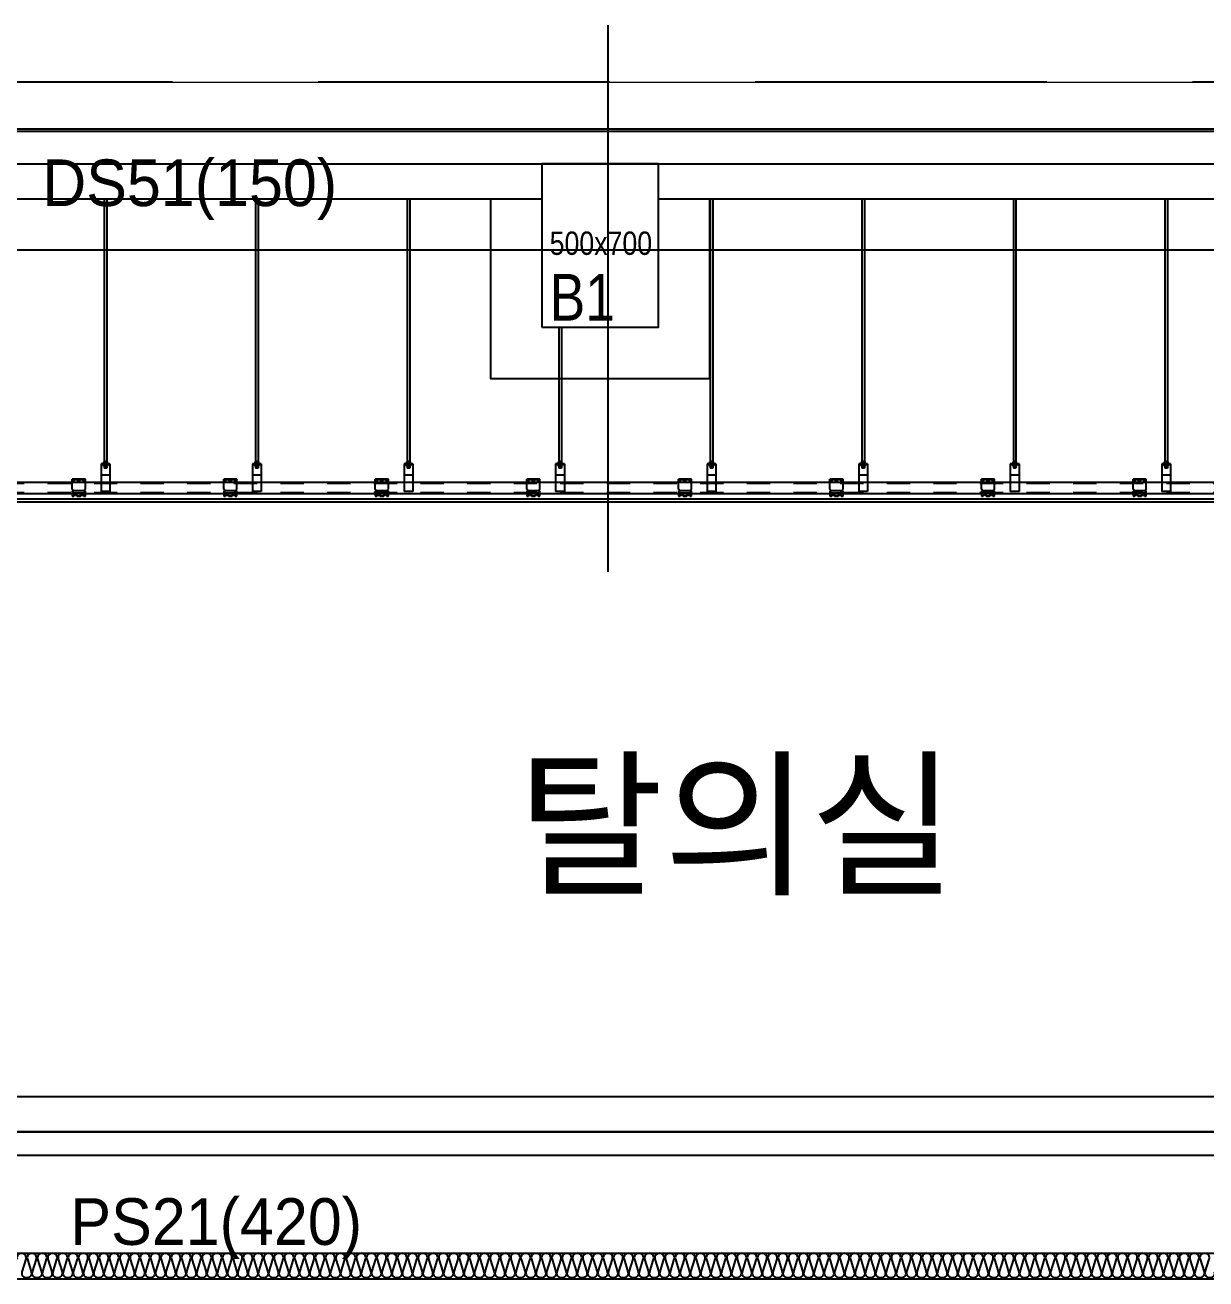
# Model space of a CAD drawing. Header units: millimetres. Extents: x 4754612 to 5801174, y 2368242 to 2777223.
# Drawn here: x 4932531 to 4937596, y 2460613 to 2465989 of the extents above; entities that cross this region are included whole.
import ezdxf
from ezdxf.enums import TextEntityAlignment as Align

# ---------------------------------------------------------------- set-up
doc = ezdxf.new("R2010")
doc.units = ezdxf.units.MM
doc.header["$LTSCALE"] = 1000
for name, pattern in [('03 단지-0902$0$HIDDEN', [0.375, 0.25, -0.125]), ('CEN', [6.2, 6, -0.1, 0, -0.1]), ('HIDDEN', [2, 1, -1])]:
    doc.linetypes.add(name, pattern=pattern)
doc.layers.get('DEFPOINTS').update_dxf_attribs({"color": 151})
for name, color, linetype in [('8', 8, 'Continuous'), ('A-중심선', 10, 'CEN'), ('CON', 2, 'Continuous'), ('ELE-06', 6, 'Continuous'), ('ELE-2', 4, 'Continuous'), ('FIN', 40, 'Continuous'), ('INS', 251, 'Continuous')]:
    doc.layers.add(name, color=color, linetype=linetype)
doc.layers.add('Guide-line', color=151, linetype='Continuous', plot=False)
doc.layers.add('t 기둥입면선', color=253, linetype='Continuous', lineweight=9)
doc.styles.add('A.NARROW', font='ARIALN.TTF')
doc.styles.add('돋움', font='')
doc.styles.get('돋움').set_extended_font_data('Dotum')

# ---------------------------------------------------------------- blocks, each defined once
blk = doc.blocks.new('A$C40F063BF')
at = {"layer": 'CON'}
blk.add_lwpolyline([(-250, -700), (250, -700), (250, 0), (-250, 0)], close=True, dxfattribs=at)
at = {"layer": 'DEFPOINTS', "style": 'A.NARROW'}
for s, height, p in [('500x700', 100, (-216.7, -339.9, 0)), ('B1', 200, (-216.7, -571.6, 0))]:
    blk.add_text(s, height=height, dxfattribs=at).set_placement(p, align=Align.MIDDLE_LEFT)

msp = doc.modelspace()

# ---------------------------------------------------------------- linework, layer by layer
at = {"layer": '8'}
for p, q in [((4932870.025, 2465243.44), (4932870.025, 2464114.69)), ((4932881.275, 2465243.44), (4932881.275, 2464114.69)), ((4933520.025, 2465243.44), (4933520.025, 2464114.69)), ((4933531.275, 2465243.44), (4933531.275, 2464114.69)), ((4934170.025, 2465243.44), (4934170.025, 2464114.69)), ((4934181.275, 2465243.44), (4934181.275, 2464114.69)), ((4935470.025, 2465243.44), (4935470.025, 2464114.69)), ((4935481.275, 2465243.44), (4935481.275, 2464114.69)), ((4936120.025, 2465243.44), (4936120.025, 2464114.69)), ((4936131.275, 2465243.44), (4936131.275, 2464114.69)), ((4936770.025, 2465243.44), (4936770.025, 2464114.69)), ((4936781.275, 2465243.44), (4936781.275, 2464114.69)), ((4937420.025, 2465243.44), (4937420.025, 2464114.69)), ((4937431.275, 2465243.44), (4937431.275, 2464114.69)), ((4934820.025, 2464693.44), (4934820.025, 2464114.69)), ((4934831.275, 2464693.44), (4934831.275, 2464114.69)), ((4932881.275, 2464117.19), (4932870.025, 2464117.19)), ((4933531.275, 2464117.19), (4933520.025, 2464117.19)), ((4934181.275, 2464117.19), (4934170.025, 2464117.19)), ((4934831.275, 2464117.19), (4934820.025, 2464117.19)), ((4935481.275, 2464117.19), (4935470.025, 2464117.19)), ((4936131.275, 2464117.19), (4936120.025, 2464117.19)), ((4936781.275, 2464117.19), (4936770.025, 2464117.19)), ((4937431.275, 2464117.19), (4937420.025, 2464117.19)), ((4932856.9, 2464108.44), (4932856.9, 2463989.69)), ((4932894.4, 2464108.44), (4932856.9, 2464108.44)), ((4932894.4, 2464104.69), (4932856.9, 2464104.69)), ((4932886.9, 2464112.19), (4932864.4, 2464112.19)), ((4932864.4, 2464112.19), (4932864.4, 2464108.44)), ((4932864.4, 2464104.69), (4932864.4, 2464100.94)), ((4932886.9, 2464100.94), (4932864.4, 2464100.94)), ((4932868.15, 2464112.19), (4932868.15, 2464108.44)), ((4932868.15, 2464104.69), (4932868.15, 2464100.94)), ((4932881.275, 2464114.69), (4932870.025, 2464114.69)), ((4932870.025, 2464100.94), (4932870.025, 2464089.69)), ((4932881.275, 2464099.69), (4932870.025, 2464099.69)), ((4932881.275, 2464097.19), (4932870.025, 2464097.19)), ((4932881.275, 2464094.69), (4932870.025, 2464094.69)), ((4932881.275, 2464092.19), (4932870.025, 2464092.19)), ((4932881.275, 2464092.19), (4932870.025, 2464092.19)), ((4932881.275, 2464089.69), (4932870.025, 2464089.69)), ((4932881.275, 2464100.94), (4932881.275, 2464089.69)), ((4932883.15, 2464112.19), (4932883.15, 2464108.44)), ((4932883.15, 2464104.69), (4932883.15, 2464100.94)), ((4932886.9, 2464112.19), (4932886.9, 2464108.44)), ((4932886.9, 2464104.69), (4932886.9, 2464100.94)), ((4932894.4, 2464108.44), (4932894.4, 2463989.69)), ((4933506.9, 2464108.44), (4933506.9, 2463989.69)), ((4933544.4, 2464108.44), (4933506.9, 2464108.44)), ((4933544.4, 2464104.69), (4933506.9, 2464104.69)), ((4933536.9, 2464112.19), (4933514.4, 2464112.19)), ((4933514.4, 2464112.19), (4933514.4, 2464108.44)), ((4933514.4, 2464104.69), (4933514.4, 2464100.94)), ((4933536.9, 2464100.94), (4933514.4, 2464100.94)), ((4933518.15, 2464112.19), (4933518.15, 2464108.44)), ((4933518.15, 2464104.69), (4933518.15, 2464100.94)), ((4933531.275, 2464114.69), (4933520.025, 2464114.69)), ((4933520.025, 2464100.94), (4933520.025, 2464089.69)), ((4933531.275, 2464099.69), (4933520.025, 2464099.69)), ((4933531.275, 2464097.19), (4933520.025, 2464097.19)), ((4933531.275, 2464094.69), (4933520.025, 2464094.69)), ((4933531.275, 2464092.19), (4933520.025, 2464092.19)), ((4933531.275, 2464092.19), (4933520.025, 2464092.19)), ((4933531.275, 2464089.69), (4933520.025, 2464089.69)), ((4933531.275, 2464100.94), (4933531.275, 2464089.69)), ((4933533.15, 2464112.19), (4933533.15, 2464108.44)), ((4933533.15, 2464104.69), (4933533.15, 2464100.94)), ((4933536.9, 2464112.19), (4933536.9, 2464108.44)), ((4933536.9, 2464104.69), (4933536.9, 2464100.94)), ((4933544.4, 2464108.44), (4933544.4, 2463989.69)), ((4934156.9, 2464108.44), (4934156.9, 2463989.69)), ((4934194.4, 2464108.44), (4934156.9, 2464108.44)), ((4934194.4, 2464104.69), (4934156.9, 2464104.69)), ((4934186.9, 2464112.19), (4934164.4, 2464112.19)), ((4934164.4, 2464112.19), (4934164.4, 2464108.44)), ((4934164.4, 2464104.69), (4934164.4, 2464100.94)), ((4934186.9, 2464100.94), (4934164.4, 2464100.94)), ((4934168.15, 2464112.19), (4934168.15, 2464108.44)), ((4934168.15, 2464104.69), (4934168.15, 2464100.94)), ((4934181.275, 2464114.69), (4934170.025, 2464114.69)), ((4934170.025, 2464100.94), (4934170.025, 2464089.69)), ((4934181.275, 2464099.69), (4934170.025, 2464099.69)), ((4934181.275, 2464097.19), (4934170.025, 2464097.19)), ((4934181.275, 2464094.69), (4934170.025, 2464094.69)), ((4934181.275, 2464092.19), (4934170.025, 2464092.19)), ((4934181.275, 2464092.19), (4934170.025, 2464092.19)), ((4934181.275, 2464089.69), (4934170.025, 2464089.69)), ((4934181.275, 2464100.94), (4934181.275, 2464089.69)), ((4934183.15, 2464112.19), (4934183.15, 2464108.44)), ((4934183.15, 2464104.69), (4934183.15, 2464100.94)), ((4934186.9, 2464112.19), (4934186.9, 2464108.44)), ((4934186.9, 2464104.69), (4934186.9, 2464100.94)), ((4934194.4, 2464108.44), (4934194.4, 2463989.69)), ((4934806.9, 2464108.44), (4934806.9, 2463989.69)), ((4934844.4, 2464108.44), (4934806.9, 2464108.44)), ((4934844.4, 2464104.69), (4934806.9, 2464104.69)), ((4934836.9, 2464112.19), (4934814.4, 2464112.19)), ((4934814.4, 2464112.19), (4934814.4, 2464108.44)), ((4934814.4, 2464104.69), (4934814.4, 2464100.94)), ((4934836.9, 2464100.94), (4934814.4, 2464100.94)), ((4934818.15, 2464112.19), (4934818.15, 2464108.44)), ((4934818.15, 2464104.69), (4934818.15, 2464100.94)), ((4934831.275, 2464114.69), (4934820.025, 2464114.69)), ((4934820.025, 2464100.94), (4934820.025, 2464089.69)), ((4934831.275, 2464099.69), (4934820.025, 2464099.69)), ((4934831.275, 2464097.19), (4934820.025, 2464097.19)), ((4934831.275, 2464094.69), (4934820.025, 2464094.69)), ((4934831.275, 2464092.19), (4934820.025, 2464092.19)), ((4934831.275, 2464092.19), (4934820.025, 2464092.19)), ((4934831.275, 2464089.69), (4934820.025, 2464089.69)), ((4934831.275, 2464100.94), (4934831.275, 2464089.69)), ((4934833.15, 2464112.19), (4934833.15, 2464108.44)), ((4934833.15, 2464104.69), (4934833.15, 2464100.94)), ((4934836.9, 2464112.19), (4934836.9, 2464108.44)), ((4934836.9, 2464104.69), (4934836.9, 2464100.94)), ((4934844.4, 2464108.44), (4934844.4, 2463989.69)), ((4935456.9, 2464108.44), (4935456.9, 2463989.69)), ((4935494.4, 2464108.44), (4935456.9, 2464108.44)), ((4935494.4, 2464104.69), (4935456.9, 2464104.69)), ((4935486.9, 2464112.19), (4935464.4, 2464112.19)), ((4935464.4, 2464112.19), (4935464.4, 2464108.44)), ((4935464.4, 2464104.69), (4935464.4, 2464100.94)), ((4935486.9, 2464100.94), (4935464.4, 2464100.94)), ((4935468.15, 2464112.19), (4935468.15, 2464108.44)), ((4935468.15, 2464104.69), (4935468.15, 2464100.94)), ((4935481.275, 2464114.69), (4935470.025, 2464114.69)), ((4935470.025, 2464100.94), (4935470.025, 2464089.69)), ((4935481.275, 2464099.69), (4935470.025, 2464099.69)), ((4935481.275, 2464097.19), (4935470.025, 2464097.19)), ((4935481.275, 2464094.69), (4935470.025, 2464094.69)), ((4935481.275, 2464092.19), (4935470.025, 2464092.19)), ((4935481.275, 2464092.19), (4935470.025, 2464092.19)), ((4935481.275, 2464089.69), (4935470.025, 2464089.69)), ((4935481.275, 2464100.94), (4935481.275, 2464089.69)), ((4935483.15, 2464112.19), (4935483.15, 2464108.44)), ((4935483.15, 2464104.69), (4935483.15, 2464100.94)), ((4935486.9, 2464112.19), (4935486.9, 2464108.44)), ((4935486.9, 2464104.69), (4935486.9, 2464100.94)), ((4935494.4, 2464108.44), (4935494.4, 2463989.69)), ((4936106.9, 2464108.44), (4936106.9, 2463989.69)), ((4936144.4, 2464108.44), (4936106.9, 2464108.44)), ((4936144.4, 2464104.69), (4936106.9, 2464104.69)), ((4936136.9, 2464112.19), (4936114.4, 2464112.19)), ((4936114.4, 2464112.19), (4936114.4, 2464108.44)), ((4936114.4, 2464104.69), (4936114.4, 2464100.94)), ((4936136.9, 2464100.94), (4936114.4, 2464100.94)), ((4936118.15, 2464112.19), (4936118.15, 2464108.44)), ((4936118.15, 2464104.69), (4936118.15, 2464100.94)), ((4936131.275, 2464114.69), (4936120.025, 2464114.69)), ((4936120.025, 2464100.94), (4936120.025, 2464089.69)), ((4936131.275, 2464099.69), (4936120.025, 2464099.69)), ((4936131.275, 2464097.19), (4936120.025, 2464097.19)), ((4936131.275, 2464094.69), (4936120.025, 2464094.69)), ((4936131.275, 2464092.19), (4936120.025, 2464092.19)), ((4936131.275, 2464092.19), (4936120.025, 2464092.19)), ((4936131.275, 2464089.69), (4936120.025, 2464089.69)), ((4936131.275, 2464100.94), (4936131.275, 2464089.69)), ((4936133.15, 2464112.19), (4936133.15, 2464108.44)), ((4936133.15, 2464104.69), (4936133.15, 2464100.94)), ((4936136.9, 2464112.19), (4936136.9, 2464108.44)), ((4936136.9, 2464104.69), (4936136.9, 2464100.94)), ((4936144.4, 2464108.44), (4936144.4, 2463989.69)), ((4936756.9, 2464108.44), (4936756.9, 2463989.69)), ((4936794.4, 2464108.44), (4936756.9, 2464108.44)), ((4936794.4, 2464104.69), (4936756.9, 2464104.69)), ((4936786.9, 2464112.19), (4936764.4, 2464112.19)), ((4936764.4, 2464112.19), (4936764.4, 2464108.44)), ((4936764.4, 2464104.69), (4936764.4, 2464100.94)), ((4936786.9, 2464100.94), (4936764.4, 2464100.94)), ((4936768.15, 2464112.19), (4936768.15, 2464108.44)), ((4936768.15, 2464104.69), (4936768.15, 2464100.94)), ((4936781.275, 2464114.69), (4936770.025, 2464114.69)), ((4936770.025, 2464100.94), (4936770.025, 2464089.69)), ((4936781.275, 2464099.69), (4936770.025, 2464099.69)), ((4936781.275, 2464097.19), (4936770.025, 2464097.19)), ((4936781.275, 2464094.69), (4936770.025, 2464094.69)), ((4936781.275, 2464092.19), (4936770.025, 2464092.19)), ((4936781.275, 2464092.19), (4936770.025, 2464092.19)), ((4936781.275, 2464089.69), (4936770.025, 2464089.69)), ((4936781.275, 2464100.94), (4936781.275, 2464089.69)), ((4936783.15, 2464112.19), (4936783.15, 2464108.44)), ((4936783.15, 2464104.69), (4936783.15, 2464100.94)), ((4936786.9, 2464112.19), (4936786.9, 2464108.44)), ((4936786.9, 2464104.69), (4936786.9, 2464100.94)), ((4936794.4, 2464108.44), (4936794.4, 2463989.69)), ((4937406.9, 2464108.44), (4937406.9, 2463989.69)), ((4937444.4, 2464108.44), (4937406.9, 2464108.44)), ((4937444.4, 2464104.69), (4937406.9, 2464104.69)), ((4937436.9, 2464112.19), (4937414.4, 2464112.19)), ((4937414.4, 2464112.19), (4937414.4, 2464108.44)), ((4937414.4, 2464104.69), (4937414.4, 2464100.94)), ((4937436.9, 2464100.94), (4937414.4, 2464100.94)), ((4937418.15, 2464112.19), (4937418.15, 2464108.44)), ((4937418.15, 2464104.69), (4937418.15, 2464100.94)), ((4937431.275, 2464114.69), (4937420.025, 2464114.69)), ((4937420.025, 2464100.94), (4937420.025, 2464089.69)), ((4937431.275, 2464099.69), (4937420.025, 2464099.69)), ((4937431.275, 2464097.19), (4937420.025, 2464097.19)), ((4937431.275, 2464094.69), (4937420.025, 2464094.69)), ((4937431.275, 2464092.19), (4937420.025, 2464092.19)), ((4937431.275, 2464092.19), (4937420.025, 2464092.19)), ((4937431.275, 2464089.69), (4937420.025, 2464089.69)), ((4937431.275, 2464100.94), (4937431.275, 2464089.69)), ((4937433.15, 2464112.19), (4937433.15, 2464108.44)), ((4937433.15, 2464104.69), (4937433.15, 2464100.94)), ((4937436.9, 2464112.19), (4937436.9, 2464108.44)), ((4937436.9, 2464104.69), (4937436.9, 2464100.94)), ((4937444.4, 2464108.44), (4937444.4, 2463989.69)), ((4932789.651, 2464042.19), (4932733.401, 2464042.19)), ((4932733.401, 2463998.44), (4932733.401, 2464042.19)), ((4932789.651, 2464039.69), (4932733.401, 2464039.69)), ((4932737.013, 2464030.94), (4932733.401, 2464030.94)), ((4932742.151, 2464030.94), (4932738.373, 2464030.94)), ((4932742.151, 2464036.858), (4932742.151, 2464042.19)), ((4932742.151, 2464030.94), (4932742.151, 2464035.158)), ((4932757.151, 2464036.858), (4932757.151, 2464042.19)), ((4932757.151, 2464030.94), (4932757.151, 2464035.158)), ((4932761.16, 2464030.94), (4932757.151, 2464030.94)), ((4932765.901, 2464030.94), (4932762.86, 2464030.94)), ((4932765.901, 2464036.858), (4932765.901, 2464042.19)), ((4932765.901, 2464030.94), (4932765.901, 2464035.158)), ((4932780.901, 2464036.858), (4932780.901, 2464042.19)), ((4932780.901, 2464030.94), (4932780.901, 2464035.158)), ((4932783.946, 2464030.94), (4932780.901, 2464030.94)), ((4932789.651, 2464030.94), (4932785.987, 2464030.94)), ((4932789.651, 2463998.44), (4932789.651, 2464042.19)), ((4932894.4, 2464058.44), (4932856.9, 2464058.44)), ((4933439.651, 2464042.19), (4933383.401, 2464042.19)), ((4933383.401, 2463998.44), (4933383.401, 2464042.19)), ((4933439.651, 2464039.69), (4933383.401, 2464039.69)), ((4933387.013, 2464030.94), (4933383.401, 2464030.94)), ((4933392.151, 2464030.94), (4933388.373, 2464030.94)), ((4933392.151, 2464036.858), (4933392.151, 2464042.19)), ((4933392.151, 2464030.94), (4933392.151, 2464035.158)), ((4933407.151, 2464036.858), (4933407.151, 2464042.19)), ((4933407.151, 2464030.94), (4933407.151, 2464035.158)), ((4933411.16, 2464030.94), (4933407.151, 2464030.94)), ((4933415.901, 2464030.94), (4933412.86, 2464030.94)), ((4933415.901, 2464036.858), (4933415.901, 2464042.19)), ((4933415.901, 2464030.94), (4933415.901, 2464035.158)), ((4933430.901, 2464036.858), (4933430.901, 2464042.19)), ((4933430.901, 2464030.94), (4933430.901, 2464035.158)), ((4933433.946, 2464030.94), (4933430.901, 2464030.94)), ((4933439.651, 2464030.94), (4933435.987, 2464030.94)), ((4933439.651, 2463998.44), (4933439.651, 2464042.19)), ((4933544.4, 2464058.44), (4933506.9, 2464058.44)), ((4934089.651, 2464042.19), (4934033.401, 2464042.19)), ((4934033.401, 2463998.44), (4934033.401, 2464042.19)), ((4934089.651, 2464039.69), (4934033.401, 2464039.69)), ((4934037.013, 2464030.94), (4934033.401, 2464030.94)), ((4934042.151, 2464030.94), (4934038.373, 2464030.94)), ((4934042.151, 2464036.858), (4934042.151, 2464042.19)), ((4934042.151, 2464030.94), (4934042.151, 2464035.158)), ((4934057.151, 2464036.858), (4934057.151, 2464042.19)), ((4934057.151, 2464030.94), (4934057.151, 2464035.158)), ((4934061.16, 2464030.94), (4934057.151, 2464030.94)), ((4934065.901, 2464030.94), (4934062.86, 2464030.94)), ((4934065.901, 2464036.858), (4934065.901, 2464042.19)), ((4934065.901, 2464030.94), (4934065.901, 2464035.158)), ((4934080.901, 2464036.858), (4934080.901, 2464042.19)), ((4934080.901, 2464030.94), (4934080.901, 2464035.158)), ((4934083.946, 2464030.94), (4934080.901, 2464030.94)), ((4934089.651, 2464030.94), (4934085.987, 2464030.94)), ((4934089.651, 2463998.44), (4934089.651, 2464042.19)), ((4934194.4, 2464058.44), (4934156.9, 2464058.44)), ((4934739.651, 2464042.19), (4934683.401, 2464042.19)), ((4934683.401, 2463998.44), (4934683.401, 2464042.19)), ((4934739.651, 2464039.69), (4934683.401, 2464039.69)), ((4934687.013, 2464030.94), (4934683.401, 2464030.94)), ((4934692.151, 2464030.94), (4934688.373, 2464030.94)), ((4934692.151, 2464036.858), (4934692.151, 2464042.19)), ((4934692.151, 2464030.94), (4934692.151, 2464035.158)), ((4934707.151, 2464036.858), (4934707.151, 2464042.19)), ((4934707.151, 2464030.94), (4934707.151, 2464035.158)), ((4934711.16, 2464030.94), (4934707.151, 2464030.94)), ((4934715.901, 2464030.94), (4934712.86, 2464030.94)), ((4934715.901, 2464036.858), (4934715.901, 2464042.19)), ((4934715.901, 2464030.94), (4934715.901, 2464035.158)), ((4934730.901, 2464036.858), (4934730.901, 2464042.19)), ((4934730.901, 2464030.94), (4934730.901, 2464035.158)), ((4934733.946, 2464030.94), (4934730.901, 2464030.94)), ((4934739.651, 2464030.94), (4934735.987, 2464030.94)), ((4934739.651, 2463998.44), (4934739.651, 2464042.19)), ((4934844.4, 2464058.44), (4934806.9, 2464058.44)), ((4935389.651, 2464042.19), (4935333.401, 2464042.19)), ((4935333.401, 2463998.44), (4935333.401, 2464042.19)), ((4935389.651, 2464039.69), (4935333.401, 2464039.69)), ((4935337.013, 2464030.94), (4935333.401, 2464030.94)), ((4935342.151, 2464030.94), (4935338.373, 2464030.94)), ((4935342.151, 2464036.858), (4935342.151, 2464042.19)), ((4935342.151, 2464030.94), (4935342.151, 2464035.158)), ((4935357.151, 2464036.858), (4935357.151, 2464042.19)), ((4935357.151, 2464030.94), (4935357.151, 2464035.158)), ((4935361.16, 2464030.94), (4935357.151, 2464030.94)), ((4935365.901, 2464030.94), (4935362.86, 2464030.94)), ((4935365.901, 2464036.858), (4935365.901, 2464042.19)), ((4935365.901, 2464030.94), (4935365.901, 2464035.158)), ((4935380.901, 2464036.858), (4935380.901, 2464042.19)), ((4935380.901, 2464030.94), (4935380.901, 2464035.158)), ((4935383.946, 2464030.94), (4935380.901, 2464030.94)), ((4935389.651, 2464030.94), (4935385.987, 2464030.94)), ((4935389.651, 2463998.44), (4935389.651, 2464042.19)), ((4935494.4, 2464058.44), (4935456.9, 2464058.44)), ((4936039.651, 2464042.19), (4935983.401, 2464042.19)), ((4935983.401, 2463998.44), (4935983.401, 2464042.19)), ((4936039.651, 2464039.69), (4935983.401, 2464039.69)), ((4935987.013, 2464030.94), (4935983.401, 2464030.94)), ((4935992.151, 2464030.94), (4935988.373, 2464030.94)), ((4935992.151, 2464036.858), (4935992.151, 2464042.19)), ((4935992.151, 2464030.94), (4935992.151, 2464035.158)), ((4936007.151, 2464036.858), (4936007.151, 2464042.19)), ((4936007.151, 2464030.94), (4936007.151, 2464035.158)), ((4936011.16, 2464030.94), (4936007.151, 2464030.94)), ((4936015.901, 2464030.94), (4936012.86, 2464030.94)), ((4936015.901, 2464036.858), (4936015.901, 2464042.19)), ((4936015.901, 2464030.94), (4936015.901, 2464035.158)), ((4936030.901, 2464036.858), (4936030.901, 2464042.19)), ((4936030.901, 2464030.94), (4936030.901, 2464035.158)), ((4936033.946, 2464030.94), (4936030.901, 2464030.94)), ((4936039.651, 2464030.94), (4936035.987, 2464030.94)), ((4936039.651, 2463998.44), (4936039.651, 2464042.19)), ((4936144.4, 2464058.44), (4936106.9, 2464058.44)), ((4936689.651, 2464042.19), (4936633.401, 2464042.19)), ((4936633.401, 2463998.44), (4936633.401, 2464042.19)), ((4936689.651, 2464039.69), (4936633.401, 2464039.69)), ((4936637.013, 2464030.94), (4936633.401, 2464030.94)), ((4936642.151, 2464030.94), (4936638.373, 2464030.94)), ((4936642.151, 2464036.858), (4936642.151, 2464042.19)), ((4936642.151, 2464030.94), (4936642.151, 2464035.158)), ((4936657.151, 2464036.858), (4936657.151, 2464042.19)), ((4936657.151, 2464030.94), (4936657.151, 2464035.158)), ((4936661.16, 2464030.94), (4936657.151, 2464030.94)), ((4936665.901, 2464030.94), (4936662.86, 2464030.94)), ((4936665.901, 2464036.858), (4936665.901, 2464042.19)), ((4936665.901, 2464030.94), (4936665.901, 2464035.158)), ((4936680.901, 2464036.858), (4936680.901, 2464042.19)), ((4936680.901, 2464030.94), (4936680.901, 2464035.158)), ((4936683.946, 2464030.94), (4936680.901, 2464030.94)), ((4936689.651, 2464030.94), (4936685.987, 2464030.94)), ((4936689.651, 2463998.44), (4936689.651, 2464042.19)), ((4936794.4, 2464058.44), (4936756.9, 2464058.44)), ((4937339.651, 2464042.19), (4937283.401, 2464042.19)), ((4937283.401, 2463998.44), (4937283.401, 2464042.19)), ((4937339.651, 2464039.69), (4937283.401, 2464039.69)), ((4937287.013, 2464030.94), (4937283.401, 2464030.94)), ((4937292.151, 2464030.94), (4937288.373, 2464030.94)), ((4937292.151, 2464036.858), (4937292.151, 2464042.19)), ((4937292.151, 2464030.94), (4937292.151, 2464035.158)), ((4937307.151, 2464036.858), (4937307.151, 2464042.19)), ((4937307.151, 2464030.94), (4937307.151, 2464035.158)), ((4937311.16, 2464030.94), (4937307.151, 2464030.94)), ((4937315.901, 2464030.94), (4937312.86, 2464030.94)), ((4937315.901, 2464036.858), (4937315.901, 2464042.19)), ((4937315.901, 2464030.94), (4937315.901, 2464035.158)), ((4937330.901, 2464036.858), (4937330.901, 2464042.19)), ((4937330.901, 2464030.94), (4937330.901, 2464035.158)), ((4937333.946, 2464030.94), (4937330.901, 2464030.94)), ((4937339.651, 2464030.94), (4937335.987, 2464030.94)), ((4937339.651, 2463998.44), (4937339.651, 2464042.19)), ((4937444.4, 2464058.44), (4937406.9, 2464058.44)), ((4932739.651, 2463992.19), (4932733.401, 2463998.44)), ((4932739.651, 2463992.19), (4932733.401, 2463992.19)), ((4932733.401, 2463992.19), (4932733.401, 2463968.44)), ((4932733.401, 2463968.44), (4932740.901, 2463968.44)), ((4932735.901, 2463989.69), (4932735.901, 2463970.94)), ((4932739.651, 2463989.69), (4932735.901, 2463989.69)), ((4932787.151, 2463982.19), (4932735.901, 2463982.19)), ((4932735.901, 2463970.94), (4932738.766, 2463970.94)), ((4932783.401, 2463992.19), (4932739.651, 2463992.19)), ((4932739.651, 2463989.69), (4932739.651, 2463992.19)), ((4932753.401, 2463968.44), (4932769.651, 2463968.44)), ((4932755.537, 2463970.94), (4932767.516, 2463970.94)), ((4932782.151, 2463968.44), (4932789.651, 2463968.44)), ((4932783.401, 2463992.19), (4932789.651, 2463998.44)), ((4932789.651, 2463992.19), (4932783.401, 2463992.19)), ((4932783.401, 2463989.69), (4932783.401, 2463992.19)), ((4932787.151, 2463989.69), (4932783.401, 2463989.69)), ((4932784.287, 2463970.94), (4932787.151, 2463970.94)), ((4932787.151, 2463970.94), (4932787.151, 2463989.69)), ((4932789.651, 2463968.44), (4932789.651, 2463992.19)), ((4932894.4, 2463989.69), (4932856.9, 2463989.69)), ((4933389.651, 2463992.19), (4933383.401, 2463998.44)), ((4933389.651, 2463992.19), (4933383.401, 2463992.19)), ((4933383.401, 2463992.19), (4933383.401, 2463968.44)), ((4933383.401, 2463968.44), (4933390.901, 2463968.44)), ((4933385.901, 2463989.69), (4933385.901, 2463970.94)), ((4933389.651, 2463989.69), (4933385.901, 2463989.69)), ((4933437.151, 2463982.19), (4933385.901, 2463982.19)), ((4933385.901, 2463970.94), (4933388.766, 2463970.94)), ((4933433.401, 2463992.19), (4933389.651, 2463992.19)), ((4933389.651, 2463989.69), (4933389.651, 2463992.19)), ((4933403.401, 2463968.44), (4933419.651, 2463968.44)), ((4933405.537, 2463970.94), (4933417.516, 2463970.94)), ((4933432.151, 2463968.44), (4933439.651, 2463968.44)), ((4933433.401, 2463992.19), (4933439.651, 2463998.44)), ((4933439.651, 2463992.19), (4933433.401, 2463992.19)), ((4933433.401, 2463989.69), (4933433.401, 2463992.19)), ((4933437.151, 2463989.69), (4933433.401, 2463989.69)), ((4933434.287, 2463970.94), (4933437.151, 2463970.94)), ((4933437.151, 2463970.94), (4933437.151, 2463989.69)), ((4933439.651, 2463968.44), (4933439.651, 2463992.19)), ((4933544.4, 2463989.69), (4933506.9, 2463989.69)), ((4934039.651, 2463992.19), (4934033.401, 2463998.44)), ((4934039.651, 2463992.19), (4934033.401, 2463992.19)), ((4934033.401, 2463992.19), (4934033.401, 2463968.44)), ((4934033.401, 2463968.44), (4934040.901, 2463968.44)), ((4934035.901, 2463989.69), (4934035.901, 2463970.94)), ((4934039.651, 2463989.69), (4934035.901, 2463989.69)), ((4934087.151, 2463982.19), (4934035.901, 2463982.19)), ((4934035.901, 2463970.94), (4934038.766, 2463970.94)), ((4934083.401, 2463992.19), (4934039.651, 2463992.19)), ((4934039.651, 2463989.69), (4934039.651, 2463992.19)), ((4934053.401, 2463968.44), (4934069.651, 2463968.44)), ((4934055.537, 2463970.94), (4934067.516, 2463970.94)), ((4934082.151, 2463968.44), (4934089.651, 2463968.44)), ((4934083.401, 2463992.19), (4934089.651, 2463998.44)), ((4934089.651, 2463992.19), (4934083.401, 2463992.19)), ((4934083.401, 2463989.69), (4934083.401, 2463992.19)), ((4934087.151, 2463989.69), (4934083.401, 2463989.69)), ((4934084.287, 2463970.94), (4934087.151, 2463970.94)), ((4934087.151, 2463970.94), (4934087.151, 2463989.69)), ((4934089.651, 2463968.44), (4934089.651, 2463992.19)), ((4934194.4, 2463989.69), (4934156.9, 2463989.69)), ((4934689.651, 2463992.19), (4934683.401, 2463998.44)), ((4934689.651, 2463992.19), (4934683.401, 2463992.19)), ((4934683.401, 2463992.19), (4934683.401, 2463968.44)), ((4934683.401, 2463968.44), (4934690.901, 2463968.44)), ((4934685.901, 2463989.69), (4934685.901, 2463970.94)), ((4934689.651, 2463989.69), (4934685.901, 2463989.69)), ((4934737.151, 2463982.19), (4934685.901, 2463982.19)), ((4934685.901, 2463970.94), (4934688.766, 2463970.94)), ((4934733.401, 2463992.19), (4934689.651, 2463992.19)), ((4934689.651, 2463989.69), (4934689.651, 2463992.19)), ((4934703.401, 2463968.44), (4934719.651, 2463968.44)), ((4934705.537, 2463970.94), (4934717.516, 2463970.94)), ((4934732.151, 2463968.44), (4934739.651, 2463968.44)), ((4934733.401, 2463992.19), (4934739.651, 2463998.44)), ((4934739.651, 2463992.19), (4934733.401, 2463992.19)), ((4934733.401, 2463989.69), (4934733.401, 2463992.19)), ((4934737.151, 2463989.69), (4934733.401, 2463989.69)), ((4934734.287, 2463970.94), (4934737.151, 2463970.94)), ((4934737.151, 2463970.94), (4934737.151, 2463989.69)), ((4934739.651, 2463968.44), (4934739.651, 2463992.19)), ((4934844.4, 2463989.69), (4934806.9, 2463989.69)), ((4935339.651, 2463992.19), (4935333.401, 2463998.44)), ((4935339.651, 2463992.19), (4935333.401, 2463992.19)), ((4935333.401, 2463992.19), (4935333.401, 2463968.44)), ((4935333.401, 2463968.44), (4935340.901, 2463968.44)), ((4935335.901, 2463989.69), (4935335.901, 2463970.94)), ((4935339.651, 2463989.69), (4935335.901, 2463989.69)), ((4935387.151, 2463982.19), (4935335.901, 2463982.19)), ((4935335.901, 2463970.94), (4935338.766, 2463970.94)), ((4935383.401, 2463992.19), (4935339.651, 2463992.19)), ((4935339.651, 2463989.69), (4935339.651, 2463992.19)), ((4935353.401, 2463968.44), (4935369.651, 2463968.44)), ((4935355.537, 2463970.94), (4935367.516, 2463970.94)), ((4935382.151, 2463968.44), (4935389.651, 2463968.44)), ((4935383.401, 2463992.19), (4935389.651, 2463998.44)), ((4935389.651, 2463992.19), (4935383.401, 2463992.19)), ((4935383.401, 2463989.69), (4935383.401, 2463992.19)), ((4935387.151, 2463989.69), (4935383.401, 2463989.69)), ((4935384.287, 2463970.94), (4935387.151, 2463970.94)), ((4935387.151, 2463970.94), (4935387.151, 2463989.69)), ((4935389.651, 2463968.44), (4935389.651, 2463992.19)), ((4935494.4, 2463989.69), (4935456.9, 2463989.69)), ((4935989.651, 2463992.19), (4935983.401, 2463998.44)), ((4935989.651, 2463992.19), (4935983.401, 2463992.19)), ((4935983.401, 2463992.19), (4935983.401, 2463968.44)), ((4935983.401, 2463968.44), (4935990.901, 2463968.44)), ((4935985.901, 2463989.69), (4935985.901, 2463970.94)), ((4935989.651, 2463989.69), (4935985.901, 2463989.69)), ((4936037.151, 2463982.19), (4935985.901, 2463982.19)), ((4935985.901, 2463970.94), (4935988.766, 2463970.94)), ((4936033.401, 2463992.19), (4935989.651, 2463992.19)), ((4935989.651, 2463989.69), (4935989.651, 2463992.19)), ((4936003.401, 2463968.44), (4936019.651, 2463968.44)), ((4936005.537, 2463970.94), (4936017.516, 2463970.94)), ((4936032.151, 2463968.44), (4936039.651, 2463968.44)), ((4936033.401, 2463992.19), (4936039.651, 2463998.44)), ((4936039.651, 2463992.19), (4936033.401, 2463992.19)), ((4936033.401, 2463989.69), (4936033.401, 2463992.19)), ((4936037.151, 2463989.69), (4936033.401, 2463989.69)), ((4936034.287, 2463970.94), (4936037.151, 2463970.94)), ((4936037.151, 2463970.94), (4936037.151, 2463989.69)), ((4936039.651, 2463968.44), (4936039.651, 2463992.19)), ((4936144.4, 2463989.69), (4936106.9, 2463989.69)), ((4936639.651, 2463992.19), (4936633.401, 2463998.44)), ((4936639.651, 2463992.19), (4936633.401, 2463992.19)), ((4936633.401, 2463992.19), (4936633.401, 2463968.44)), ((4936633.401, 2463968.44), (4936640.901, 2463968.44)), ((4936635.901, 2463989.69), (4936635.901, 2463970.94)), ((4936639.651, 2463989.69), (4936635.901, 2463989.69)), ((4936687.151, 2463982.19), (4936635.901, 2463982.19)), ((4936635.901, 2463970.94), (4936638.766, 2463970.94)), ((4936683.401, 2463992.19), (4936639.651, 2463992.19)), ((4936639.651, 2463989.69), (4936639.651, 2463992.19)), ((4936653.401, 2463968.44), (4936669.651, 2463968.44)), ((4936655.537, 2463970.94), (4936667.516, 2463970.94)), ((4936682.151, 2463968.44), (4936689.651, 2463968.44)), ((4936683.401, 2463992.19), (4936689.651, 2463998.44)), ((4936689.651, 2463992.19), (4936683.401, 2463992.19)), ((4936683.401, 2463989.69), (4936683.401, 2463992.19)), ((4936687.151, 2463989.69), (4936683.401, 2463989.69)), ((4936684.287, 2463970.94), (4936687.151, 2463970.94)), ((4936687.151, 2463970.94), (4936687.151, 2463989.69)), ((4936689.651, 2463968.44), (4936689.651, 2463992.19)), ((4936794.4, 2463989.69), (4936756.9, 2463989.69)), ((4937289.651, 2463992.19), (4937283.401, 2463998.44)), ((4937289.651, 2463992.19), (4937283.401, 2463992.19)), ((4937283.401, 2463992.19), (4937283.401, 2463968.44)), ((4937283.401, 2463968.44), (4937290.901, 2463968.44)), ((4937285.901, 2463989.69), (4937285.901, 2463970.94)), ((4937289.651, 2463989.69), (4937285.901, 2463989.69)), ((4937337.151, 2463982.19), (4937285.901, 2463982.19)), ((4937285.901, 2463970.94), (4937288.766, 2463970.94)), ((4937333.401, 2463992.19), (4937289.651, 2463992.19)), ((4937289.651, 2463989.69), (4937289.651, 2463992.19)), ((4937303.401, 2463968.44), (4937319.651, 2463968.44)), ((4937305.537, 2463970.94), (4937317.516, 2463970.94)), ((4937332.151, 2463968.44), (4937339.651, 2463968.44)), ((4937333.401, 2463992.19), (4937339.651, 2463998.44)), ((4937339.651, 2463992.19), (4937333.401, 2463992.19)), ((4937333.401, 2463989.69), (4937333.401, 2463992.19)), ((4937337.151, 2463989.69), (4937333.401, 2463989.69)), ((4937334.287, 2463970.94), (4937337.151, 2463970.94)), ((4937337.151, 2463970.94), (4937337.151, 2463989.69)), ((4937339.651, 2463968.44), (4937339.651, 2463992.19)), ((4937444.4, 2463989.69), (4937406.9, 2463989.69))]:
    msp.add_line(p, q, dxfattribs=at)
at = {"layer": '8', "linetype": 'HIDDEN', "ltscale": 0.1}
for p, q in [((4943126.782, 2464023.44), (4928154.782, 2464023.44)), ((4943126.782, 2463983.44), (4928154.782, 2463983.44))]:
    msp.add_line(p, q, dxfattribs=at)
at = {"layer": '8'}
for centre, radius, start, end in [((4932747.151, 2463968.44), 8.75, 16.60155, 163.39845), ((4932747.151, 2463968.44), 6.25, 0, 180), ((4932775.901, 2463968.44), 8.75, 16.60155, 163.39845), ((4932775.901, 2463968.44), 6.25, 0, 180), ((4933397.151, 2463968.44), 8.75, 16.60155, 163.39845), ((4933397.151, 2463968.44), 6.25, 0, 180), ((4933425.901, 2463968.44), 8.75, 16.60155, 163.39845), ((4933425.901, 2463968.44), 6.25, 0, 180), ((4934047.151, 2463968.44), 8.75, 16.60155, 163.39845), ((4934047.151, 2463968.44), 6.25, 0, 180), ((4934075.901, 2463968.44), 8.75, 16.60155, 163.39845), ((4934075.901, 2463968.44), 6.25, 0, 180), ((4934697.151, 2463968.44), 8.75, 16.60155, 163.39845), ((4934697.151, 2463968.44), 6.25, 0, 180), ((4934725.901, 2463968.44), 8.75, 16.60155, 163.39845), ((4934725.901, 2463968.44), 6.25, 0, 180), ((4935347.151, 2463968.44), 8.75, 16.60155, 163.39845), ((4935347.151, 2463968.44), 6.25, 0, 180), ((4935375.901, 2463968.44), 8.75, 16.60155, 163.39845), ((4935375.901, 2463968.44), 6.25, 0, 180), ((4935997.151, 2463968.44), 8.75, 16.60155, 163.39845), ((4935997.151, 2463968.44), 6.25, 0, 180), ((4936025.901, 2463968.44), 8.75, 16.60155, 163.39845), ((4936025.901, 2463968.44), 6.25, 0, 180), ((4936647.151, 2463968.44), 8.75, 16.60155, 163.39845), ((4936647.151, 2463968.44), 6.25, 0, 180), ((4936675.901, 2463968.44), 8.75, 16.60155, 163.39845), ((4936675.901, 2463968.44), 6.25, 0, 180), ((4937297.151, 2463968.44), 8.75, 16.60155, 163.39845), ((4937297.151, 2463968.44), 6.25, 0, 180), ((4937325.901, 2463968.44), 8.75, 16.60155, 163.39845), ((4937325.901, 2463968.44), 6.25, 0, 180)]:
    msp.add_arc(centre, radius, start, end, dxfattribs=at)
at = {"layer": 'A-중심선', "color": 4, "linetype": '03 단지-0902$0$HIDDEN', "ltscale": 5}
msp.add_line((5131913.282, 2465743.44), (4863973.343, 2465743.44), dxfattribs=at)
at = {"layer": 'A-중심선', "ltscale": 5}
for p, q in [((4863973.343, 2465393.44), (5174125.782, 2465393.44)), ((4863973.343, 2461243.44), (5174125.782, 2461243.44))]:
    msp.add_line(p, q, dxfattribs=at)
at = {"layer": 'CON'}
for p, q in [((4906115.782, 2465393.44), (4949640.782, 2465393.44)), ((4931681.782, 2465243.44), (4934747.782, 2465243.44)), ((4935247.782, 2465243.44), (4938315.782, 2465243.44)), ((4928115.782, 2461243.44), (4943265.782, 2461243.44)), ((4906115.782, 2461143.44), (4949465.782, 2461143.44)), ((4928115.782, 2460723.44), (4938215.782, 2460723.44))]:
    msp.add_line(p, q, dxfattribs=at)
at = {"layer": 'ELE-06'}
for p, q in [((4943165.782, 2461393.44), (4928115.782, 2461393.44)), ((4949390.782, 2461243.44), (4928115.782, 2461243.44))]:
    msp.add_line(p, q, dxfattribs=at)
at = {"layer": 'ELE-2'}
msp.add_line((4905519.924, 2465533.44), (4949640.782, 2465533.44), dxfattribs=at)
at = {"layer": 'FIN'}
msp.add_line((4905524.066, 2465543.44), (4949582.498, 2465543.44), dxfattribs=at)
at = {"layer": 'FIN', "color": 8}
for p, q in [((4943126.782, 2464027.19), (4928154.782, 2464027.19)), ((4943126.782, 2463979.69), (4928154.782, 2463979.69))]:
    msp.add_line(p, q, dxfattribs=at)
at = {"layer": 'FIN', "color": 150}
for p, q in [((4943126.782, 2463955.94), (4928154.782, 2463955.94)), ((4943126.782, 2463943.44), (4928154.782, 2463943.44))]:
    msp.add_line(p, q, dxfattribs=at)
at = {"layer": 'Guide-line'}
msp.add_line((4935031.782, 2463644.395), (4935031.782, 2465988.679), dxfattribs=at)
at = {"layer": 'INS'}
msp.add_line((4928215.782, 2460613.44), (4938215.782, 2460613.44), dxfattribs=at)
for points in [[(4934527.782, 2465243.44), (4934527.782, 2464473.44), (4935467.782, 2464473.44), (4935467.782, 2465243.44)], [(4938315.782, 2465023.44), (4928115.782, 2465023.44)]]:
    msp.add_lwpolyline(points, dxfattribs=at)
for points in [[(4937609.767, 2460698.14, 1.34), (4937571.267, 2460698.14), (4937587.704, 2460643.352, -1.34), (4937549.204, 2460643.352), (4937565.641, 2460698.14), (4937565.641, 2460698.14, 1.34), (4937527.141, 2460698.14), (4937543.578, 2460643.352, -1.34), (4937505.078, 2460643.352), (4937521.515, 2460698.14), (4937521.515, 2460698.14, 1.34), (4937483.015, 2460698.14), (4937499.452, 2460643.352, -1.34), (4937460.952, 2460643.352), (4937477.389, 2460698.14), (4937477.389, 2460698.14, 1.34), (4937438.889, 2460698.14), (4937455.326, 2460643.352, -1.34), (4937416.826, 2460643.352), (4937433.263, 2460698.14), (4937433.263, 2460698.14, 1.34), (4937394.763, 2460698.14), (4937411.2, 2460643.352, -1.34), (4937372.7, 2460643.352), (4937389.137, 2460698.14), (4937389.137, 2460698.14, 1.34), (4937350.637, 2460698.14), (4937367.074, 2460643.352, -1.34), (4937328.574, 2460643.352), (4937345.011, 2460698.14), (4937345.011, 2460698.14, 1.34), (4937306.511, 2460698.14), (4937322.948, 2460643.352, -1.34), (4937284.448, 2460643.352), (4937300.885, 2460698.14), (4937300.885, 2460698.14, 1.34), (4937262.385, 2460698.14), (4937278.822, 2460643.352, -1.34), (4937240.322, 2460643.352), (4937256.759, 2460698.14), (4937256.759, 2460698.14, 1.34), (4937218.259, 2460698.14), (4937234.696, 2460643.352, -1.34), (4937196.196, 2460643.352), (4937212.633, 2460698.14), (4937212.633, 2460698.14, 1.34), (4937174.133, 2460698.14), (4937190.57, 2460643.352, -1.34), (4937152.07, 2460643.352), (4937168.507, 2460698.14), (4937168.507, 2460698.14, 1.34), (4937130.007, 2460698.14), (4937146.444, 2460643.352, -1.34), (4937107.944, 2460643.352), (4937124.381, 2460698.14), (4937124.381, 2460698.14, 1.34), (4937085.881, 2460698.14), (4937102.318, 2460643.352, -1.34), (4937063.818, 2460643.352), (4937080.255, 2460698.14), (4937080.255, 2460698.14, 1.34), (4937041.755, 2460698.14), (4937058.192, 2460643.352, -1.34), (4937019.692, 2460643.352), (4937036.129, 2460698.14), (4937036.129, 2460698.14, 1.34), (4936997.629, 2460698.14), (4937014.066, 2460643.352, -1.34), (4936975.566, 2460643.352), (4936992.003, 2460698.14), (4936992.003, 2460698.14, 1.34), (4936953.503, 2460698.14), (4936969.94, 2460643.352, -1.34), (4936931.44, 2460643.352), (4936947.878, 2460698.14), (4936947.878, 2460698.14, 1.34), (4936909.378, 2460698.14), (4936925.815, 2460643.352, -1.34), (4936887.315, 2460643.352), (4936903.752, 2460698.14), (4936903.752, 2460698.14, 1.34), (4936865.252, 2460698.14), (4936881.689, 2460643.352, -1.34), (4936843.189, 2460643.352), (4936859.626, 2460698.14), (4936859.626, 2460698.14, 1.34), (4936821.126, 2460698.14), (4936837.563, 2460643.352, -1.34), (4936799.063, 2460643.352), (4936815.5, 2460698.14), (4936815.5, 2460698.14, 1.34), (4936777, 2460698.14), (4936793.437, 2460643.352, -1.34), (4936754.937, 2460643.352), (4936771.374, 2460698.14), (4936771.374, 2460698.14, 1.34), (4936732.874, 2460698.14), (4936749.311, 2460643.352, -1.34), (4936710.811, 2460643.352), (4936727.248, 2460698.14), (4936727.248, 2460698.14, 1.34), (4936688.748, 2460698.14), (4936705.185, 2460643.352, -1.34), (4936666.685, 2460643.352), (4936683.122, 2460698.14), (4936683.122, 2460698.14, 1.34), (4936644.622, 2460698.14), (4936661.059, 2460643.352, -1.34), (4936622.559, 2460643.352), (4936638.996, 2460698.14), (4936638.996, 2460698.14, 1.34), (4936600.496, 2460698.14), (4936616.933, 2460643.352, -1.34), (4936578.433, 2460643.352), (4936594.87, 2460698.14), (4936594.87, 2460698.14, 1.34), (4936556.37, 2460698.14), (4936572.807, 2460643.352, -1.34), (4936534.307, 2460643.352), (4936550.744, 2460698.14), (4936550.744, 2460698.14, 1.34), (4936512.244, 2460698.14), (4936528.681, 2460643.352, -1.34), (4936490.181, 2460643.352), (4936506.618, 2460698.14), (4936506.618, 2460698.14, 1.34), (4936468.118, 2460698.14), (4936484.555, 2460643.352, -1.34), (4936446.055, 2460643.352), (4936462.492, 2460698.14), (4936462.492, 2460698.14, 1.34), (4936423.992, 2460698.14), (4936440.429, 2460643.352, -1.34), (4936401.929, 2460643.352), (4936418.366, 2460698.14), (4936418.366, 2460698.14, 1.34), (4936379.866, 2460698.14), (4936396.303, 2460643.352, -1.34), (4936357.803, 2460643.352), (4936374.24, 2460698.14), (4936374.24, 2460698.14, 1.34), (4936335.74, 2460698.14), (4936352.177, 2460643.352, -1.34), (4936313.677, 2460643.352), (4936330.114, 2460698.14), (4936330.114, 2460698.14, 1.34), (4936291.614, 2460698.14), (4936308.051, 2460643.352, -1.34), (4936269.551, 2460643.352), (4936285.988, 2460698.14), (4936285.988, 2460698.14, 1.34), (4936247.488, 2460698.14), (4936263.925, 2460643.352, -1.34), (4936225.425, 2460643.352), (4936241.862, 2460698.14), (4936241.862, 2460698.14, 1.34), (4936203.362, 2460698.14), (4936219.799, 2460643.352, -1.34), (4936181.299, 2460643.352), (4936197.736, 2460698.14), (4936197.736, 2460698.14, 1.34), (4936159.236, 2460698.14), (4936175.673, 2460643.352, -1.34), (4936137.173, 2460643.352), (4936153.61, 2460698.14), (4936153.61, 2460698.14, 1.34), (4936115.11, 2460698.14), (4936131.547, 2460643.352, -1.34), (4936093.047, 2460643.352), (4936109.484, 2460698.14), (4936109.484, 2460698.14, 1.34), (4936070.984, 2460698.14), (4936087.421, 2460643.352, -1.34), (4936048.921, 2460643.352), (4936065.358, 2460698.14), (4936065.358, 2460698.14, 1.34), (4936026.858, 2460698.14), (4936043.295, 2460643.352, -1.34), (4936004.795, 2460643.352), (4936021.232, 2460698.14), (4936021.232, 2460698.14, 1.34), (4935982.732, 2460698.14), (4935999.169, 2460643.352, -1.34), (4935960.669, 2460643.352), (4935977.106, 2460698.14), (4935977.106, 2460698.14, 1.34), (4935938.606, 2460698.14), (4935955.043, 2460643.352, -1.34), (4935916.543, 2460643.352), (4935932.981, 2460698.14), (4935932.981, 2460698.14, 1.34), (4935894.481, 2460698.14), (4935910.918, 2460643.352, -1.34), (4935872.418, 2460643.352), (4935888.855, 2460698.14), (4935888.855, 2460698.14, 1.34), (4935850.355, 2460698.14), (4935866.792, 2460643.352, -1.34), (4935828.292, 2460643.352), (4935844.729, 2460698.14), (4935844.729, 2460698.14, 1.34), (4935806.229, 2460698.14), (4935822.666, 2460643.352, -1.34), (4935784.166, 2460643.352), (4935800.603, 2460698.14), (4935800.603, 2460698.14, 1.34), (4935762.103, 2460698.14), (4935778.54, 2460643.352, -1.34), (4935740.04, 2460643.352), (4935756.477, 2460698.14), (4935756.477, 2460698.14, 1.34), (4935717.977, 2460698.14), (4935734.414, 2460643.352, -1.34), (4935695.914, 2460643.352), (4935712.351, 2460698.14), (4935712.351, 2460698.14, 1.34), (4935673.851, 2460698.14), (4935690.288, 2460643.352, -1.34), (4935651.788, 2460643.352), (4935668.225, 2460698.14), (4935668.225, 2460698.14, 1.34), (4935629.725, 2460698.14), (4935646.162, 2460643.352, -1.34), (4935607.662, 2460643.352), (4935624.099, 2460698.14), (4935624.099, 2460698.14, 1.34), (4935585.599, 2460698.14), (4935602.036, 2460643.352, -1.34), (4935563.536, 2460643.352), (4935579.973, 2460698.14), (4935579.973, 2460698.14, 1.34), (4935541.473, 2460698.14), (4935557.91, 2460643.352, -1.34), (4935519.41, 2460643.352), (4935535.847, 2460698.14), (4935535.847, 2460698.14, 1.34), (4935497.347, 2460698.14), (4935513.784, 2460643.352, -1.34), (4935475.284, 2460643.352), (4935491.721, 2460698.14), (4935491.721, 2460698.14, 1.34), (4935453.221, 2460698.14), (4935469.658, 2460643.352, -1.34), (4935431.158, 2460643.352), (4935447.595, 2460698.14), (4935447.595, 2460698.14, 1.34), (4935409.095, 2460698.14), (4935425.532, 2460643.352, -1.34), (4935387.032, 2460643.352), (4935403.469, 2460698.14), (4935403.469, 2460698.14, 1.34), (4935364.969, 2460698.14), (4935381.406, 2460643.352, -1.34), (4935342.906, 2460643.352), (4935359.343, 2460698.14), (4935359.343, 2460698.14, 1.34), (4935320.843, 2460698.14), (4935337.28, 2460643.352, -1.34), (4935298.78, 2460643.352), (4935315.217, 2460698.14), (4935315.217, 2460698.14, 1.34), (4935276.717, 2460698.14), (4935293.154, 2460643.352, -1.34), (4935254.654, 2460643.352), (4935271.091, 2460698.14), (4935271.091, 2460698.14, 1.34), (4935232.591, 2460698.14), (4935249.028, 2460643.352, -1.34), (4935210.528, 2460643.352), (4935226.965, 2460698.14), (4935226.965, 2460698.14, 1.34), (4935188.465, 2460698.14), (4935204.902, 2460643.352, -1.34), (4935166.402, 2460643.352), (4935182.839, 2460698.14), (4935182.839, 2460698.14, 1.34), (4935144.339, 2460698.14), (4935160.776, 2460643.352, -1.34), (4935122.276, 2460643.352), (4935138.713, 2460698.14), (4935138.713, 2460698.14, 1.34), (4935100.213, 2460698.14), (4935116.65, 2460643.352, -1.34), (4935078.15, 2460643.352), (4935094.587, 2460698.14), (4935094.587, 2460698.14, 1.34), (4935056.087, 2460698.14), (4935072.524, 2460643.352, -1.34), (4935034.024, 2460643.352), (4935050.461, 2460698.14), (4935050.461, 2460698.14, 1.34), (4935011.961, 2460698.14), (4935028.398, 2460643.352, -1.34), (4934989.898, 2460643.352), (4935006.335, 2460698.14), (4935006.335, 2460698.14, 1.34), (4934967.835, 2460698.14), (4934984.272, 2460643.352, -1.34), (4934945.772, 2460643.352), (4934962.209, 2460698.14), (4934962.209, 2460698.14, 1.34), (4934923.709, 2460698.14), (4934940.146, 2460643.352, -1.34), (4934901.646, 2460643.352), (4934918.084, 2460698.14), (4934918.084, 2460698.14, 1.34), (4934879.584, 2460698.14), (4934896.021, 2460643.352, -1.34), (4934857.521, 2460643.352), (4934873.958, 2460698.14), (4934873.958, 2460698.14, 1.34), (4934835.458, 2460698.14), (4934851.895, 2460643.352, -1.34), (4934813.395, 2460643.352), (4934829.832, 2460698.14), (4934829.832, 2460698.14, 1.34), (4934791.332, 2460698.14), (4934807.769, 2460643.352, -1.34), (4934769.269, 2460643.352), (4934785.706, 2460698.14), (4934785.706, 2460698.14, 1.34), (4934747.206, 2460698.14), (4934763.643, 2460643.352, -1.34), (4934725.143, 2460643.352), (4934741.58, 2460698.14), (4934741.58, 2460698.14, 1.34), (4934703.08, 2460698.14), (4934719.517, 2460643.352, -1.34), (4934681.017, 2460643.352), (4934697.454, 2460698.14), (4934697.454, 2460698.14, 1.34), (4934658.954, 2460698.14), (4934675.391, 2460643.352, -1.34), (4934636.891, 2460643.352), (4934653.328, 2460698.14), (4934653.328, 2460698.14, 1.34), (4934614.828, 2460698.14), (4934631.265, 2460643.352, -1.34), (4934592.765, 2460643.352), (4934609.202, 2460698.14), (4934609.202, 2460698.14, 1.34), (4934570.702, 2460698.14), (4934587.139, 2460643.352, -1.34), (4934548.639, 2460643.352), (4934565.076, 2460698.14), (4934565.076, 2460698.14, 1.34), (4934526.576, 2460698.14), (4934543.013, 2460643.352, -1.34), (4934504.513, 2460643.352), (4934520.95, 2460698.14), (4934520.95, 2460698.14, 1.34), (4934482.45, 2460698.14), (4934498.887, 2460643.352, -1.34), (4934460.387, 2460643.352), (4934476.824, 2460698.14), (4934476.824, 2460698.14, 1.34), (4934438.324, 2460698.14), (4934454.761, 2460643.352, -1.34), (4934416.261, 2460643.352), (4934432.698, 2460698.14), (4934432.698, 2460698.14, 1.34), (4934394.198, 2460698.14), (4934410.635, 2460643.352, -1.34), (4934372.135, 2460643.352), (4934388.572, 2460698.14), (4934388.572, 2460698.14, 1.34), (4934350.072, 2460698.14), (4934366.509, 2460643.352, -1.34), (4934328.009, 2460643.352), (4934344.446, 2460698.14), (4934344.446, 2460698.14, 1.34), (4934305.946, 2460698.14), (4934322.383, 2460643.352, -1.34), (4934283.883, 2460643.352), (4934300.32, 2460698.14), (4934300.32, 2460698.14, 1.34), (4934261.82, 2460698.14), (4934278.257, 2460643.352, -1.34), (4934239.757, 2460643.352), (4934256.194, 2460698.14), (4934256.194, 2460698.14, 1.34), (4934217.694, 2460698.14), (4934234.131, 2460643.352, -1.34), (4934195.631, 2460643.352), (4934212.068, 2460698.14), (4934212.068, 2460698.14, 1.34), (4934173.568, 2460698.14), (4934190.005, 2460643.352, -1.34), (4934151.505, 2460643.352), (4934167.942, 2460698.14), (4934167.942, 2460698.14, 1.34), (4934129.442, 2460698.14), (4934145.879, 2460643.352, -1.34), (4934107.379, 2460643.352), (4934123.816, 2460698.14), (4934123.816, 2460698.14, 1.34), (4934085.316, 2460698.14), (4934101.753, 2460643.352, -1.34), (4934063.253, 2460643.352), (4934079.69, 2460698.14), (4934079.69, 2460698.14, 1.34), (4934041.19, 2460698.14), (4934057.627, 2460643.352, -1.34), (4934019.127, 2460643.352), (4934035.564, 2460698.14), (4934035.564, 2460698.14, 1.34), (4933997.064, 2460698.14), (4934013.501, 2460643.352, -1.34), (4933975.001, 2460643.352), (4933991.438, 2460698.14), (4933991.438, 2460698.14, 1.34), (4933952.938, 2460698.14), (4933969.375, 2460643.352, -1.34), (4933930.875, 2460643.352), (4933947.312, 2460698.14), (4933947.312, 2460698.14, 1.34), (4933908.812, 2460698.14), (4933925.249, 2460643.352, -1.34), (4933886.749, 2460643.352), (4933903.187, 2460698.14), (4933903.187, 2460698.14, 1.34), (4933864.687, 2460698.14), (4933881.124, 2460643.352, -1.34), (4933842.624, 2460643.352), (4933859.061, 2460698.14), (4933859.061, 2460698.14, 1.34), (4933820.561, 2460698.14), (4933836.998, 2460643.352, -1.34), (4933798.498, 2460643.352), (4933814.935, 2460698.14), (4933814.935, 2460698.14, 1.34), (4933776.435, 2460698.14), (4933792.872, 2460643.352, -1.34), (4933754.372, 2460643.352), (4933770.809, 2460698.14), (4933770.809, 2460698.14, 1.34), (4933732.309, 2460698.14), (4933748.746, 2460643.352, -1.34), (4933710.246, 2460643.352), (4933726.683, 2460698.14), (4933726.683, 2460698.14, 1.34), (4933688.183, 2460698.14), (4933704.62, 2460643.352, -1.34), (4933666.12, 2460643.352), (4933682.557, 2460698.14), (4933682.557, 2460698.14, 1.34), (4933644.057, 2460698.14), (4933660.494, 2460643.352, -1.34), (4933621.994, 2460643.352), (4933638.431, 2460698.14), (4933638.431, 2460698.14, 1.34), (4933599.931, 2460698.14), (4933616.368, 2460643.352, -1.34), (4933577.868, 2460643.352), (4933594.305, 2460698.14), (4933594.305, 2460698.14, 1.34), (4933555.805, 2460698.14), (4933572.242, 2460643.352, -1.34), (4933533.742, 2460643.352), (4933550.179, 2460698.14), (4933550.179, 2460698.14, 1.34), (4933511.679, 2460698.14), (4933528.116, 2460643.352, -1.34), (4933489.616, 2460643.352), (4933506.053, 2460698.14), (4933506.053, 2460698.14, 1.34), (4933467.553, 2460698.14), (4933483.99, 2460643.352, -1.34), (4933445.49, 2460643.352), (4933461.927, 2460698.14), (4933461.927, 2460698.14, 1.34), (4933423.427, 2460698.14), (4933439.864, 2460643.352, -1.34), (4933401.364, 2460643.352), (4933417.801, 2460698.14), (4933417.801, 2460698.14, 1.34), (4933379.301, 2460698.14), (4933395.738, 2460643.352, -1.34), (4933357.238, 2460643.352), (4933373.675, 2460698.14), (4933373.675, 2460698.14, 1.34), (4933335.175, 2460698.14), (4933351.612, 2460643.352, -1.34), (4933313.112, 2460643.352), (4933329.549, 2460698.14), (4933329.549, 2460698.14, 1.34), (4933291.049, 2460698.14), (4933307.486, 2460643.352, -1.34), (4933268.986, 2460643.352), (4933285.423, 2460698.14), (4933285.423, 2460698.14, 1.34), (4933246.923, 2460698.14), (4933263.36, 2460643.352, -1.34), (4933224.86, 2460643.352), (4933241.297, 2460698.14), (4933241.297, 2460698.14, 1.34), (4933202.797, 2460698.14), (4933219.234, 2460643.352, -1.34), (4933180.734, 2460643.352), (4933197.171, 2460698.14), (4933197.171, 2460698.14, 1.34), (4933158.671, 2460698.14), (4933175.108, 2460643.352, -1.34), (4933136.608, 2460643.352), (4933153.045, 2460698.14), (4933153.045, 2460698.14, 1.34), (4933114.545, 2460698.14), (4933130.982, 2460643.352, -1.34), (4933092.482, 2460643.352), (4933108.919, 2460698.14), (4933108.919, 2460698.14, 1.34), (4933070.419, 2460698.14), (4933086.856, 2460643.352, -1.34), (4933048.356, 2460643.352), (4933064.793, 2460698.14), (4933064.793, 2460698.14, 1.34), (4933026.293, 2460698.14), (4933042.73, 2460643.352, -1.34), (4933004.23, 2460643.352), (4933020.667, 2460698.14), (4933020.667, 2460698.14, 1.34), (4932982.167, 2460698.14), (4932998.604, 2460643.352, -1.34), (4932960.104, 2460643.352), (4932976.541, 2460698.14), (4932976.541, 2460698.14, 1.34), (4932938.041, 2460698.14), (4932954.478, 2460643.352, -1.34), (4932915.978, 2460643.352), (4932932.415, 2460698.14), (4932932.415, 2460698.14, 1.34), (4932893.915, 2460698.14), (4932910.352, 2460643.352, -1.34), (4932871.852, 2460643.352), (4932888.29, 2460698.14), (4932888.29, 2460698.14, 1.34), (4932849.79, 2460698.14), (4932866.227, 2460643.352, -1.34), (4932827.727, 2460643.352), (4932844.164, 2460698.14), (4932844.164, 2460698.14, 1.34), (4932805.664, 2460698.14), (4932822.101, 2460643.352, -1.34), (4932783.601, 2460643.352), (4932800.038, 2460698.14), (4932800.038, 2460698.14, 1.34), (4932761.538, 2460698.14), (4932777.975, 2460643.352, -1.34), (4932739.475, 2460643.352), (4932755.912, 2460698.14), (4932755.912, 2460698.14, 1.34), (4932717.412, 2460698.14), (4932733.849, 2460643.352, -1.34), (4932695.349, 2460643.352), (4932711.786, 2460698.14), (4932711.786, 2460698.14, 1.34), (4932673.286, 2460698.14), (4932689.723, 2460643.352, -1.34), (4932651.223, 2460643.352), (4932667.66, 2460698.14), (4932667.66, 2460698.14, 1.34), (4932629.16, 2460698.14), (4932645.597, 2460643.352, -1.34), (4932607.097, 2460643.352), (4932623.534, 2460698.14), (4932623.534, 2460698.14, 1.34), (4932585.034, 2460698.14), (4932601.471, 2460643.352, -1.34), (4932562.971, 2460643.352), (4932579.408, 2460698.14), (4932579.408, 2460698.14, 1.34), (4932540.908, 2460698.14), (4932557.345, 2460643.352, -1.34), (4932518.845, 2460643.352), (4932535.282, 2460698.14), (4932535.282, 2460698.14, 1.34), (4932496.782, 2460698.14)], [(4937631.83, 2460643.352, -1.34), (4937593.33, 2460643.352), (4937609.767, 2460698.14)]]:
    msp.add_lwpolyline(points, format="xyb", dxfattribs=at)
at = {"layer": 't 기둥입면선'}
msp.add_line((4905089.463, 2465743.44), (4950042.101, 2465743.44), dxfattribs=at)

# ---------------------------------------------------------------- block references
at = {"layer": 'CON'}
msp.add_blockref('A$C40F063BF', (4934997.782, 2465393.44), dxfattribs=at)

# ---------------------------------------------------------------- texts
at = {"layer": 'Guide-line', "style": '돋움'}
for s, height, p in [('DS51(150)', 200, (4933237.032, 2465312.653)), ('탈의실', 500, (4935583.26, 2462561.916)), ('PS21(420)', 200, (4933351.069, 2460859.362))]:
    msp.add_text(s, height=height, dxfattribs=at).set_placement(p, align=Align.MIDDLE_CENTER)

doc.saveas('drawing.dxf')
